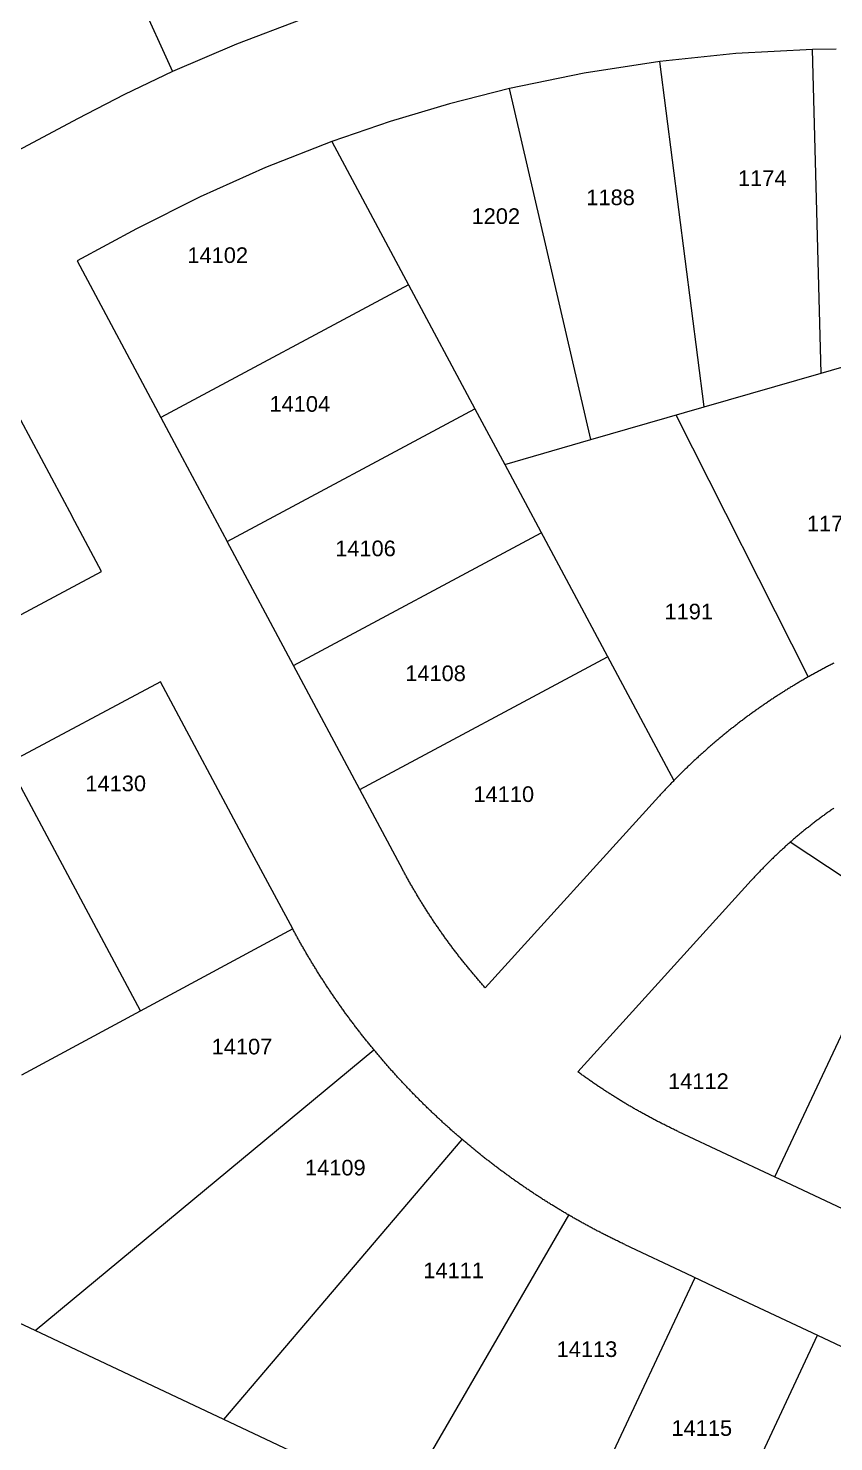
# Model space of a CAD drawing. Header units: feet. Extents: x 865220 to 2866543, y -2240498 to 973965.
# Drawn here: x 2860967 to 2861354, y 965351 to 966029 of the extents above; entities that cross this region are included whole.
import ezdxf
from ezdxf.enums import TextEntityAlignment as Align

# ---------------------------------------------------------------- set-up
doc = ezdxf.new("R2010")
doc.units = ezdxf.units.FT
doc.header["$LTSCALE"] = 0.015
doc.header["$MEASUREMENT"] = 0
doc.layers.add('Dakota County Addresses', color=7, linetype='Continuous')
doc.layers.add('Dakota County Parcels', color=7, linetype='Continuous')
doc.styles.add('Dimensions 100', font='arial.ttf')

# ---------------------------------------------------------------- blocks, each defined once
blk = doc.blocks.new('ACMAP_ANN_TEMPLATE_Dakota County Addresses')
at = {"layer": 'Dakota County Addresses', "style": 'Dimensions 100'}
blk.add_attdef('DakotaCountyAddress', text='', height=50, dxfattribs=at).set_placement((0, 0), align=Align.CENTER)

msp = doc.modelspace()

# ---------------------------------------------------------------- linework, layer by layer
at = {"layer": 'Dakota County Parcels', "lineweight": 5, "ltscale": 100}
for p, q in [((2860981.98, 966128.38), (2861036.61, 966008.23)), ((2861355.31, 966019.04), (2861343.89, 966018.82)), ((2861348.08, 965863.55), (2861343.89, 966018.82)), ((2861291.93, 965847.32), (2861270.65, 966013.15)), ((2861237.51, 965831.6), (2861198.34, 966000.14)), ((2860990.87, 965985.62), (2860962.36, 965970.36)), ((2861019.17, 965932.73), (2860990.67, 965917.47)), ((2861149.97, 965905.87), (2861030.96, 965842.18)), ((2861062.8, 965782.67), (2861181.82, 965846.36)), ((2861181.82, 965846.36), (2861196.12, 965819.64)), ((2861278.38, 965843.42), (2861341.9, 965717.68)), ((2860963.53, 965841.03), (2860988.31, 965794.72)), ((2861041.2, 965823.03), (2861062.8, 965782.67)), ((2861196.12, 965819.66), (2861277.32, 965667.92)), ((2861002.46, 965768.28), (2860988.31, 965794.72)), ((2861094.65, 965723.17), (2861062.81, 965782.68)), ((2861094.65, 965723.17), (2861213.67, 965786.87)), ((2860883.39, 965704.7), (2861002.46, 965768.28)), ((2861126.5, 965663.67), (2861245.52, 965727.36)), ((2861126.5, 965663.67), (2861094.65, 965723.17)), ((2861030.78, 965715.39), (2860957.57, 965676.3)), ((2861073.6, 965635.36), (2861030.78, 965715.39)), ((2861021.2, 965557.38), (2860957.57, 965676.3)), ((2861147.16, 965625.06), (2861126.5, 965663.67)), ((2861270.09, 965660.24), (2861186.8, 965568.44)), ((2861439.95, 965567.62), (2861333.3, 965638.38)), ((2861094.26, 965596.75), (2861073.6, 965635.36)), ((2861314.52, 965619.92), (2861231.24, 965528.13)), ((2861325.82, 965477.65), (2861385.22, 965603.94)), ((2861094.26, 965596.75), (2860963.99, 965526.55)), ((2860970.5, 965403.9), (2861133.27, 965538.68)), ((2861061.16, 965361.25), (2861175.73, 965495.6)), ((2861279.4, 965499.49), (2861325.82, 965477.65)), ((2861325.82, 965477.65), (2861384.63, 965449.99)), ((2860970.5, 965403.9), (2860861.2, 965455.3)), ((2861146.64, 965321.04), (2861226.99, 965459.3)), ((2861253.87, 965445.2), (2861283.16, 965431.42)), ((2861220.37, 965286.37), (2861287.61, 965429.33)), ((2861283.16, 965431.42), (2861300.28, 965423.37)), ((2861300.28, 965423.37), (2861346.42, 965401.66)), ((2861061.16, 965361.25), (2860970.5, 965403.9)), ((2861279.18, 965258.7), (2861346.42, 965401.66)), ((2861346.42, 965401.66), (2861405.24, 965374)), ((2861110.39, 965338.09), (2861061.16, 965361.25))]:
    msp.add_line(p, q, dxfattribs=at)
for points in [[(2861098.55, 966033.29), (2861067.31, 966021.42), (2861036.61, 966008.23)], [(2861343.89, 966018.82), (2861307.2, 966016.9), (2861270.65, 966013.15)], [(2861270.65, 966013.15), (2861234.33, 966007.55), (2861198.34, 966000.14)], [(2861036.61, 966008.23), (2861013.55, 965997.3), (2860990.87, 965985.62)], [(2861198.34, 966000.14), (2861169.59, 965992.84), (2861141.16, 965984.37), (2861113.1, 965974.76)], [(2861113.1, 965974.76), (2861081.15, 965962.23), (2861049.81, 965948.21), (2861019.17, 965932.73)], [(2861113.1, 965974.76), (2861149.97, 965905.87), (2861181.82, 965846.36)], [(2860990.67, 965917.47), (2861030.96, 965842.18), (2861041.2, 965823.03)], [(2861196.12, 965819.64), (2861237.51, 965831.6), (2861291.93, 965847.32), (2861348.08, 965863.55), (2861418.81, 965883.98)], [(2861354.27, 965724.3), (2861353.82, 965724.07), (2861353.38, 965723.85), (2861352.93, 965723.62), (2861352.49, 965723.39), (2861352.04, 965723.16), (2861351.6, 965722.93), (2861351.15, 965722.7), (2861350.71, 965722.47), (2861350.27, 965722.24), (2861349.83, 965722.01), (2861349.38, 965721.77), (2861348.94, 965721.54), (2861348.5, 965721.31), (2861348.06, 965721.07), (2861347.62, 965720.83), (2861347.18, 965720.6), (2861346.74, 965720.36), (2861346.3, 965720.12), (2861345.86, 965719.88), (2861345.42, 965719.64), (2861344.98, 965719.4), (2861344.55, 965719.16), (2861344.11, 965718.92), (2861343.67, 965718.67), (2861343.23, 965718.43), (2861342.8, 965718.19), (2861342.36, 965717.94), (2861341.9, 965717.68)], [(2861341.9, 965717.68), (2861341.46, 965717.43), (2861341.03, 965717.18), (2861340.59, 965716.93), (2861340.16, 965716.69), (2861339.73, 965716.44), (2861339.3, 965716.18), (2861338.86, 965715.93), (2861338.43, 965715.68), (2861338, 965715.43), (2861337.57, 965715.18), (2861337.14, 965714.92), (2861336.71, 965714.67), (2861336.28, 965714.41), (2861335.85, 965714.15), (2861335.42, 965713.9), (2861334.99, 965713.64), (2861334.57, 965713.38), (2861334.14, 965713.12), (2861333.71, 965712.86), (2861333.28, 965712.6), (2861332.86, 965712.34), (2861332.43, 965712.07), (2861332.01, 965711.81), (2861331.58, 965711.55), (2861331.16, 965711.28), (2861330.74, 965711.02), (2861330.31, 965710.75), (2861329.89, 965710.49), (2861329.47, 965710.22), (2861329.05, 965709.95), (2861328.62, 965709.68), (2861328.2, 965709.41), (2861327.78, 965709.14), (2861327.36, 965708.87), (2861326.94, 965708.6), (2861326.52, 965708.32), (2861326.11, 965708.05), (2861325.69, 965707.78), (2861325.27, 965707.5), (2861324.85, 965707.23), (2861324.44, 965706.95), (2861324.02, 965706.67), (2861323.6, 965706.4), (2861323.19, 965706.12), (2861322.77, 965705.84), (2861322.36, 965705.56), (2861321.95, 965705.28), (2861321.53, 965705), (2861321.12, 965704.72), (2861320.71, 965704.43), (2861320.29, 965704.15), (2861319.88, 965703.87), (2861319.47, 965703.58), (2861319.06, 965703.29), (2861318.65, 965703.01), (2861318.24, 965702.72), (2861317.83, 965702.43), (2861317.43, 965702.15), (2861317.02, 965701.86), (2861316.61, 965701.57), (2861316.2, 965701.28), (2861315.8, 965700.99), (2861315.39, 965700.69), (2861314.98, 965700.4), (2861314.58, 965700.11), (2861314.18, 965699.81), (2861313.77, 965699.52), (2861313.37, 965699.22), (2861312.97, 965698.93), (2861312.56, 965698.63), (2861312.16, 965698.33), (2861311.76, 965698.04), (2861311.36, 965697.74), (2861310.96, 965697.44), (2861310.56, 965697.14), (2861310.16, 965696.84), (2861309.76, 965696.54), (2861309.36, 965696.23), (2861308.96, 965695.93), (2861308.57, 965695.63), (2861308.17, 965695.32), (2861307.77, 965695.02), (2861307.38, 965694.71), (2861306.98, 965694.41), (2861306.59, 965694.1), (2861306.2, 965693.79), (2861305.8, 965693.48), (2861305.41, 965693.17), (2861305.02, 965692.86), (2861304.62, 965692.55), (2861304.23, 965692.24), (2861303.84, 965691.93), (2861303.45, 965691.62), (2861303.06, 965691.31), (2861302.67, 965690.99), (2861302.28, 965690.68), (2861301.9, 965690.36), (2861301.51, 965690.05), (2861301.12, 965689.73), (2861300.73, 965689.41), (2861300.35, 965689.09), (2861299.96, 965688.78), (2861299.58, 965688.46), (2861299.19, 965688.14), (2861298.81, 965687.82), (2861298.43, 965687.5), (2861298.04, 965687.17), (2861297.66, 965686.85), (2861297.28, 965686.53), (2861296.9, 965686.21), (2861296.52, 965685.88), (2861296.14, 965685.56), (2861295.76, 965685.23), (2861295.38, 965684.9), (2861295, 965684.58), (2861294.63, 965684.25), (2861294.25, 965683.92), (2861293.87, 965683.59), (2861293.5, 965683.26), (2861293.12, 965682.93), (2861292.75, 965682.6), (2861292.37, 965682.27), (2861292, 965681.94), (2861291.62, 965681.6), (2861291.25, 965681.27), (2861290.88, 965680.94), (2861290.51, 965680.6), (2861290.14, 965680.27), (2861289.77, 965679.93), (2861289.4, 965679.59), (2861289.03, 965679.26), (2861288.66, 965678.92), (2861288.29, 965678.58), (2861287.93, 965678.24), (2861287.56, 965677.9), (2861287.19, 965677.56), (2861286.83, 965677.22), (2861286.46, 965676.88), (2861286.1, 965676.54), (2861285.73, 965676.19), (2861285.37, 965675.85), (2861285.01, 965675.51), (2861284.65, 965675.16), (2861284.29, 965674.81), (2861283.92, 965674.47), (2861283.56, 965674.12), (2861283.2, 965673.77), (2861282.85, 965673.43), (2861282.49, 965673.08), (2861282.13, 965672.73), (2861281.77, 965672.38), (2861281.42, 965672.03), (2861281.06, 965671.68), (2861280.7, 965671.33), (2861280.35, 965670.97), (2861280, 965670.62), (2861279.64, 965670.27), (2861279.29, 965669.91), (2861278.94, 965669.56), (2861278.59, 965669.2), (2861278.23, 965668.85), (2861277.88, 965668.49), (2861277.32, 965667.92)], [(2861277.32, 965667.92), (2861276.98, 965667.56), (2861276.63, 965667.2), (2861276.28, 965666.84), (2861275.93, 965666.48), (2861275.59, 965666.12), (2861275.24, 965665.76), (2861274.9, 965665.4), (2861274.55, 965665.04), (2861274.21, 965664.68), (2861273.86, 965664.31), (2861273.52, 965663.95), (2861273.18, 965663.58), (2861272.84, 965663.22), (2861272.5, 965662.85), (2861272.16, 965662.49), (2861271.82, 965662.12), (2861271.48, 965661.75), (2861271.14, 965661.38), (2861270.8, 965661.01), (2861270.47, 965660.64), (2861270.09, 965660.24)], [(2861354.27, 965654.7), (2861353.86, 965654.42), (2861353.44, 965654.13), (2861353.03, 965653.85), (2861352.63, 965653.56), (2861352.22, 965653.27), (2861351.81, 965652.98), (2861351.4, 965652.69), (2861350.99, 965652.4), (2861350.59, 965652.11), (2861350.18, 965651.82), (2861349.78, 965651.52), (2861349.37, 965651.23), (2861348.97, 965650.94), (2861348.57, 965650.64), (2861348.16, 965650.34), (2861347.76, 965650.05), (2861347.36, 965649.75), (2861346.96, 965649.45), (2861346.56, 965649.15), (2861346.16, 965648.85), (2861345.76, 965648.54), (2861345.37, 965648.24), (2861344.97, 965647.94), (2861344.57, 965647.63), (2861344.18, 965647.33), (2861343.78, 965647.02), (2861343.39, 965646.71), (2861342.99, 965646.41), (2861342.6, 965646.1), (2861342.21, 965645.79), (2861341.81, 965645.48), (2861341.42, 965645.17), (2861341.03, 965644.85), (2861340.64, 965644.54), (2861340.25, 965644.23), (2861339.87, 965643.91), (2861339.48, 965643.6), (2861339.09, 965643.28), (2861338.7, 965642.96), (2861338.32, 965642.65), (2861337.93, 965642.33), (2861337.55, 965642.01), (2861337.17, 965641.69), (2861336.78, 965641.36), (2861336.4, 965641.04), (2861336.02, 965640.72), (2861335.64, 965640.4), (2861335.26, 965640.07), (2861334.88, 965639.74), (2861334.5, 965639.42), (2861334.12, 965639.09), (2861333.75, 965638.76), (2861333.3, 965638.38)], [(2861333.3, 965638.38), (2861332.93, 965638.05), (2861332.55, 965637.72), (2861332.18, 965637.39), (2861331.81, 965637.05), (2861331.43, 965636.72), (2861331.06, 965636.39), (2861330.69, 965636.05), (2861330.32, 965635.72), (2861329.95, 965635.38), (2861329.58, 965635.04), (2861329.21, 965634.7), (2861328.84, 965634.37), (2861328.48, 965634.03), (2861328.11, 965633.69), (2861327.74, 965633.35), (2861327.38, 965633), (2861327.02, 965632.66), (2861326.65, 965632.32), (2861326.29, 965631.97), (2861325.93, 965631.63), (2861325.57, 965631.28), (2861325.21, 965630.94), (2861324.85, 965630.59), (2861324.49, 965630.24), (2861324.13, 965629.89), (2861323.77, 965629.54), (2861323.42, 965629.19), (2861323.06, 965628.84), (2861322.71, 965628.49), (2861322.35, 965628.13), (2861322, 965627.78), (2861321.65, 965627.43), (2861321.29, 965627.07), (2861320.94, 965626.71), (2861320.59, 965626.36), (2861320.24, 965626), (2861319.89, 965625.64), (2861319.55, 965625.28), (2861319.2, 965624.92), (2861318.85, 965624.56), (2861318.51, 965624.2), (2861318.16, 965623.84), (2861317.82, 965623.48), (2861317.48, 965623.11), (2861317.13, 965622.75), (2861316.79, 965622.38), (2861316.45, 965622.02), (2861316.11, 965621.65), (2861315.77, 965621.29), (2861315.43, 965620.92), (2861315.09, 965620.55), (2861314.52, 965619.92)], [(2861186.8, 965568.44), (2861186.47, 965568.81), (2861186.14, 965569.18), (2861185.81, 965569.56), (2861185.48, 965569.93), (2861185.15, 965570.31), (2861184.82, 965570.68), (2861184.49, 965571.06), (2861184.16, 965571.44), (2861183.83, 965571.81), (2861183.5, 965572.19), (2861183.18, 965572.57), (2861182.85, 965572.95), (2861182.52, 965573.33), (2861182.2, 965573.71), (2861181.87, 965574.09), (2861181.55, 965574.47), (2861181.23, 965574.85), (2861180.91, 965575.23), (2861180.58, 965575.62), (2861180.26, 965576), (2861179.94, 965576.38), (2861179.62, 965576.77), (2861179.31, 965577.15), (2861178.99, 965577.54), (2861178.67, 965577.93), (2861178.35, 965578.31), (2861178.04, 965578.7), (2861177.72, 965579.09), (2861177.41, 965579.48), (2861177.09, 965579.86), (2861176.78, 965580.25), (2861176.47, 965580.64), (2861176.15, 965581.03), (2861175.84, 965581.43), (2861175.53, 965581.82), (2861175.22, 965582.21), (2861174.91, 965582.6), (2861174.6, 965583), (2861174.3, 965583.39), (2861173.99, 965583.78), (2861173.68, 965584.18), (2861173.38, 965584.57), (2861173.07, 965584.97), (2861172.77, 965585.37), (2861172.46, 965585.76), (2861172.16, 965586.16), (2861171.86, 965586.56), (2861171.55, 965586.96), (2861171.25, 965587.36), (2861170.95, 965587.76), (2861170.65, 965588.16), (2861170.35, 965588.56), (2861170.05, 965588.96), (2861169.76, 965589.36), (2861169.46, 965589.76), (2861169.16, 965590.16), (2861168.87, 965590.57), (2861168.57, 965590.97), (2861168.28, 965591.37), (2861167.98, 965591.78), (2861167.69, 965592.18), (2861167.4, 965592.59), (2861167.11, 965593), (2861166.82, 965593.4), (2861166.53, 965593.81), (2861166.24, 965594.22), (2861165.95, 965594.62), (2861165.66, 965595.03), (2861165.37, 965595.44), (2861165.09, 965595.85), (2861164.8, 965596.26), (2861164.52, 965596.67), (2861164.23, 965597.08), (2861163.95, 965597.5), (2861163.66, 965597.91), (2861163.38, 965598.32), (2861163.1, 965598.73), (2861162.82, 965599.15), (2861162.54, 965599.56), (2861162.26, 965599.98), (2861161.98, 965600.39), (2861161.7, 965600.81), (2861161.43, 965601.22), (2861161.15, 965601.64), (2861160.87, 965602.06), (2861160.6, 965602.47), (2861160.32, 965602.89), (2861160.05, 965603.31), (2861159.78, 965603.73), (2861159.5, 965604.15), (2861159.23, 965604.57), (2861158.96, 965604.99), (2861158.69, 965605.41), (2861158.42, 965605.83), (2861158.15, 965606.25), (2861157.89, 965606.67), (2861157.62, 965607.1), (2861157.35, 965607.52), (2861157.09, 965607.94), (2861156.82, 965608.37), (2861156.56, 965608.79), (2861156.29, 965609.21), (2861156.03, 965609.64), (2861155.77, 965610.07), (2861155.51, 965610.49), (2861155.25, 965610.92), (2861154.99, 965611.35), (2861154.73, 965611.77), (2861154.47, 965612.2), (2861154.21, 965612.63), (2861153.95, 965613.06), (2861153.7, 965613.49), (2861153.44, 965613.92), (2861153.19, 965614.35), (2861152.93, 965614.78), (2861152.68, 965615.21), (2861152.43, 965615.64), (2861152.18, 965616.07), (2861151.92, 965616.5), (2861151.67, 965616.94), (2861151.42, 965617.37), (2861151.18, 965617.8), (2861150.93, 965618.24), (2861150.68, 965618.67), (2861150.43, 965619.11), (2861150.19, 965619.54), (2861149.94, 965619.98), (2861149.7, 965620.42), (2861149.46, 965620.85), (2861149.21, 965621.29), (2861148.97, 965621.73), (2861148.73, 965622.16), (2861148.49, 965622.6), (2861148.25, 965623.04), (2861148.01, 965623.48), (2861147.77, 965623.92), (2861147.53, 965624.36), (2861147.16, 965625.06)], [(2861253.87, 965445.2), (2861253.42, 965445.41), (2861252.96, 965445.62), (2861252.51, 965445.84), (2861252.06, 965446.05), (2861251.61, 965446.27), (2861251.16, 965446.49), (2861250.71, 965446.7), (2861250.26, 965446.92), (2861249.81, 965447.14), (2861249.36, 965447.36), (2861248.91, 965447.58), (2861248.46, 965447.8), (2861248.01, 965448.02), (2861247.56, 965448.24), (2861247.12, 965448.46), (2861246.67, 965448.68), (2861246.22, 965448.91), (2861245.78, 965449.13), (2861245.33, 965449.36), (2861244.88, 965449.58), (2861244.44, 965449.81), (2861243.99, 965450.03), (2861243.55, 965450.26), (2861243.1, 965450.49), (2861242.66, 965450.72), (2861242.21, 965450.95), (2861241.77, 965451.18), (2861241.32, 965451.41), (2861240.88, 965451.64), (2861240.44, 965451.87), (2861239.99, 965452.1), (2861239.55, 965452.34), (2861239.11, 965452.57), (2861238.67, 965452.8), (2861238.23, 965453.04), (2861237.79, 965453.27), (2861237.35, 965453.51), (2861236.9, 965453.75), (2861236.46, 965453.98), (2861236.02, 965454.22), (2861235.59, 965454.46), (2861235.15, 965454.7), (2861234.71, 965454.94), (2861234.27, 965455.18), (2861233.83, 965455.42), (2861233.39, 965455.66), (2861232.96, 965455.9), (2861232.52, 965456.15), (2861232.08, 965456.39), (2861231.65, 965456.64), (2861231.21, 965456.88), (2861230.78, 965457.13), (2861230.34, 965457.37), (2861229.91, 965457.62), (2861229.47, 965457.87), (2861229.04, 965458.11), (2861228.6, 965458.36), (2861228.17, 965458.61), (2861227.74, 965458.86), (2861227.3, 965459.11), (2861226.87, 965459.36), (2861226.44, 965459.61), (2861226.01, 965459.87), (2861225.58, 965460.12), (2861225.15, 965460.37), (2861224.72, 965460.63), (2861224.29, 965460.88), (2861223.86, 965461.14), (2861223.43, 965461.39), (2861223, 965461.65), (2861222.57, 965461.91), (2861222.14, 965462.17), (2861221.71, 965462.42), (2861221.28, 965462.68), (2861220.86, 965462.94), (2861220.43, 965463.2), (2861220, 965463.46), (2861219.58, 965463.72), (2861219.15, 965463.99), (2861218.73, 965464.25), (2861218.3, 965464.51), (2861217.88, 965464.78), (2861217.45, 965465.04), (2861217.03, 965465.31), (2861216.61, 965465.57), (2861216.18, 965465.84), (2861215.76, 965466.11), (2861215.34, 965466.37), (2861214.92, 965466.64), (2861214.49, 965466.91), (2861214.07, 965467.18), (2861213.65, 965467.45), (2861213.23, 965467.72), (2861212.81, 965467.99), (2861212.39, 965468.26), (2861211.97, 965468.53), (2861211.55, 965468.81), (2861211.13, 965469.08), (2861210.72, 965469.36), (2861210.3, 965469.63), (2861209.88, 965469.91), (2861209.46, 965470.18), (2861209.05, 965470.46), (2861208.63, 965470.73), (2861208.22, 965471.01), (2861207.8, 965471.29), (2861207.39, 965471.57), (2861206.97, 965471.85), (2861206.56, 965472.13), (2861206.14, 965472.41), (2861205.73, 965472.69), (2861205.32, 965472.97), (2861204.9, 965473.26), (2861204.49, 965473.54), (2861204.08, 965473.82), (2861203.67, 965474.11), (2861203.26, 965474.39), (2861202.85, 965474.68), (2861202.44, 965474.96), (2861202.03, 965475.25), (2861201.62, 965475.54), (2861201.21, 965475.82), (2861200.8, 965476.11), (2861200.39, 965476.4), (2861199.99, 965476.69), (2861199.58, 965476.98), (2861199.17, 965477.27), (2861198.77, 965477.56), (2861198.36, 965477.85), (2861197.95, 965478.15), (2861197.55, 965478.44), (2861197.14, 965478.73), (2861196.74, 965479.03), (2861196.34, 965479.32), (2861195.93, 965479.62), (2861195.53, 965479.91), (2861195.13, 965480.21), (2861194.73, 965480.51), (2861194.32, 965480.8), (2861193.92, 965481.1), (2861193.52, 965481.4), (2861193.12, 965481.7), (2861192.72, 965482), (2861192.32, 965482.3), (2861191.92, 965482.6), (2861191.52, 965482.9), (2861191.13, 965483.21), (2861190.73, 965483.51), (2861190.33, 965483.81), (2861189.93, 965484.12), (2861189.54, 965484.42), (2861189.14, 965484.72), (2861188.74, 965485.03), (2861188.35, 965485.34), (2861187.95, 965485.64), (2861187.56, 965485.95), (2861187.17, 965486.26), (2861186.77, 965486.57), (2861186.38, 965486.88), (2861185.99, 965487.18), (2861185.59, 965487.49), (2861185.2, 965487.81), (2861184.81, 965488.12), (2861184.42, 965488.43), (2861184.03, 965488.74), (2861183.64, 965489.05), (2861183.25, 965489.37), (2861182.86, 965489.68), (2861182.47, 965490), (2861182.08, 965490.31), (2861181.7, 965490.63), (2861181.31, 965490.94), (2861180.92, 965491.26), (2861180.54, 965491.58), (2861180.15, 965491.89), (2861179.76, 965492.21), (2861179.38, 965492.53), (2861179, 965492.85), (2861178.61, 965493.17), (2861178.23, 965493.49), (2861177.84, 965493.81), (2861177.46, 965494.13), (2861177.08, 965494.46), (2861176.7, 965494.78), (2861176.32, 965495.1), (2861175.94, 965495.43), (2861175.56, 965495.75), (2861175.18, 965496.08), (2861174.8, 965496.4), (2861174.42, 965496.73), (2861174.04, 965497.05), (2861173.66, 965497.38), (2861173.28, 965497.71), (2861172.91, 965498.04), (2861172.53, 965498.36), (2861172.15, 965498.69), (2861171.78, 965499.02), (2861171.4, 965499.35), (2861171.03, 965499.69), (2861170.65, 965500.02), (2861170.28, 965500.35), (2861169.9, 965500.68), (2861169.53, 965501.01), (2861169.16, 965501.35), (2861168.79, 965501.68), (2861168.42, 965502.02), (2861168.05, 965502.35), (2861167.67, 965502.69), (2861167.3, 965503.02), (2861166.94, 965503.36), (2861166.57, 965503.7), (2861166.2, 965504.03), (2861165.83, 965504.37), (2861165.46, 965504.71), (2861165.09, 965505.05), (2861164.73, 965505.39), (2861164.36, 965505.73), (2861164, 965506.07), (2861163.63, 965506.41), (2861163.27, 965506.76), (2861162.9, 965507.1), (2861162.54, 965507.44), (2861162.17, 965507.78), (2861161.81, 965508.13), (2861161.45, 965508.47), (2861161.09, 965508.82), (2861160.73, 965509.16), (2861160.37, 965509.51), (2861160.01, 965509.86), (2861159.65, 965510.2), (2861159.29, 965510.55), (2861158.93, 965510.9), (2861158.57, 965511.25), (2861158.21, 965511.6), (2861157.85, 965511.95), (2861157.5, 965512.3), (2861157.14, 965512.65), (2861156.79, 965513), (2861156.43, 965513.35), (2861156.08, 965513.7), (2861155.72, 965514.06), (2861155.37, 965514.41), (2861155.01, 965514.76), (2861154.66, 965515.12), (2861154.31, 965515.47), (2861153.96, 965515.83), (2861153.61, 965516.18), (2861153.26, 965516.54), (2861152.91, 965516.9), (2861152.56, 965517.25), (2861152.21, 965517.61), (2861151.86, 965517.97), (2861151.51, 965518.33), (2861151.16, 965518.69), (2861150.81, 965519.05), (2861150.47, 965519.41), (2861150.12, 965519.77), (2861149.78, 965520.13), (2861149.43, 965520.49), (2861149.09, 965520.85), (2861148.74, 965521.22), (2861148.4, 965521.58), (2861148.06, 965521.94), (2861147.71, 965522.31), (2861147.37, 965522.67), (2861147.03, 965523.04), (2861146.69, 965523.4), (2861146.35, 965523.77), (2861146.01, 965524.14), (2861145.67, 965524.5), (2861145.33, 965524.87), (2861144.99, 965525.24), (2861144.65, 965525.61), (2861144.32, 965525.98), (2861143.98, 965526.35), (2861143.64, 965526.72), (2861143.31, 965527.09), (2861142.97, 965527.46), (2861142.64, 965527.83), (2861142.3, 965528.2), (2861141.97, 965528.57), (2861141.64, 965528.95), (2861141.31, 965529.32), (2861140.97, 965529.69), (2861140.64, 965530.07), (2861140.31, 965530.44), (2861139.98, 965530.82), (2861139.65, 965531.19), (2861139.32, 965531.57), (2861138.99, 965531.95), (2861138.66, 965532.32), (2861138.34, 965532.7), (2861138.01, 965533.08), (2861137.68, 965533.46), (2861137.36, 965533.84), (2861137.03, 965534.22), (2861136.71, 965534.6), (2861136.38, 965534.98), (2861136.06, 965535.36), (2861135.74, 965535.74), (2861135.41, 965536.12), (2861135.09, 965536.5), (2861134.77, 965536.88), (2861134.45, 965537.27), (2861134.13, 965537.65), (2861133.81, 965538.04), (2861133.49, 965538.42), (2861133.17, 965538.81), (2861132.85, 965539.19), (2861132.53, 965539.58), (2861132.21, 965539.96), (2861131.9, 965540.35), (2861131.58, 965540.74), (2861131.27, 965541.12), (2861130.95, 965541.51), (2861130.64, 965541.9), (2861130.32, 965542.29), (2861130.01, 965542.68), (2861129.7, 965543.07), (2861129.38, 965543.46), (2861129.07, 965543.85), (2861128.76, 965544.24), (2861128.45, 965544.63), (2861128.14, 965545.03), (2861127.83, 965545.42), (2861127.52, 965545.81), (2861127.21, 965546.21), (2861126.91, 965546.6), (2861126.6, 965546.99), (2861126.29, 965547.39), (2861125.99, 965547.78), (2861125.68, 965548.18), (2861125.38, 965548.58), (2861125.07, 965548.97), (2861124.77, 965549.37), (2861124.46, 965549.77), (2861124.16, 965550.16), (2861123.86, 965550.56), (2861123.56, 965550.96), (2861123.26, 965551.36), (2861122.96, 965551.76), (2861122.66, 965552.16), (2861122.36, 965552.56), (2861122.06, 965552.96), (2861121.76, 965553.36), (2861121.46, 965553.76), (2861121.16, 965554.17), (2861120.87, 965554.57), (2861120.57, 965554.97), (2861120.28, 965555.38), (2861119.98, 965555.78), (2861119.69, 965556.18), (2861119.39, 965556.59), (2861119.1, 965556.99), (2861118.81, 965557.4), (2861118.52, 965557.81), (2861118.23, 965558.21), (2861117.94, 965558.62), (2861117.65, 965559.03), (2861117.36, 965559.43), (2861117.07, 965559.84), (2861116.78, 965560.25), (2861116.49, 965560.66), (2861116.2, 965561.07), (2861115.92, 965561.48), (2861115.63, 965561.89), (2861115.35, 965562.3), (2861115.06, 965562.71), (2861114.78, 965563.12), (2861114.49, 965563.53), (2861114.21, 965563.94), (2861113.93, 965564.36), (2861113.65, 965564.77), (2861113.36, 965565.18), (2861113.08, 965565.6), (2861112.8, 965566.01), (2861112.52, 965566.43), (2861112.25, 965566.84), (2861111.97, 965567.26), (2861111.69, 965567.67), (2861111.41, 965568.09), (2861111.14, 965568.5), (2861110.86, 965568.92), (2861110.58, 965569.34), (2861110.31, 965569.76), (2861110.04, 965570.17), (2861109.76, 965570.59), (2861109.49, 965571.01), (2861109.22, 965571.43), (2861108.94, 965571.85), (2861108.67, 965572.27), (2861108.4, 965572.69), (2861108.13, 965573.11), (2861107.86, 965573.53), (2861107.59, 965573.95), (2861107.33, 965574.38), (2861107.06, 965574.8), (2861106.79, 965575.22), (2861106.53, 965575.64), (2861106.26, 965576.07), (2861105.99, 965576.49), (2861105.73, 965576.92), (2861105.47, 965577.34), (2861105.2, 965577.76), (2861104.94, 965578.19), (2861104.68, 965578.62), (2861104.42, 965579.04), (2861104.16, 965579.47), (2861103.9, 965579.9), (2861103.64, 965580.32), (2861103.38, 965580.75), (2861103.12, 965581.18), (2861102.86, 965581.61), (2861102.6, 965582.04), (2861102.35, 965582.46), (2861102.09, 965582.89), (2861101.84, 965583.32), (2861101.58, 965583.75), (2861101.33, 965584.18), (2861101.07, 965584.61), (2861100.82, 965585.05), (2861100.57, 965585.48), (2861100.32, 965585.91), (2861100.06, 965586.34), (2861099.81, 965586.77), (2861099.56, 965587.21), (2861099.32, 965587.64), (2861099.07, 965588.07), (2861098.82, 965588.51), (2861098.57, 965588.94), (2861098.32, 965589.38), (2861098.08, 965589.81), (2861097.83, 965590.25), (2861097.59, 965590.68), (2861097.34, 965591.12), (2861097.1, 965591.56), (2861096.86, 965591.99), (2861096.61, 965592.43), (2861096.37, 965592.87), (2861096.13, 965593.31), (2861095.89, 965593.75), (2861095.65, 965594.18), (2861095.41, 965594.62), (2861095.17, 965595.06), (2861094.94, 965595.5), (2861094.7, 965595.94), (2861094.26, 965596.75)], [(2861279.4, 965499.49), (2861278.95, 965499.7), (2861278.5, 965499.91), (2861278.05, 965500.13), (2861277.6, 965500.34), (2861277.15, 965500.56), (2861276.69, 965500.78), (2861276.24, 965500.99), (2861275.8, 965501.21), (2861275.35, 965501.43), (2861274.9, 965501.65), (2861274.45, 965501.87), (2861274, 965502.1), (2861273.55, 965502.32), (2861273.11, 965502.54), (2861272.66, 965502.77), (2861272.21, 965502.99), (2861271.77, 965503.22), (2861271.32, 965503.44), (2861270.87, 965503.67), (2861270.43, 965503.9), (2861269.99, 965504.13), (2861269.54, 965504.35), (2861269.1, 965504.59), (2861268.65, 965504.82), (2861268.21, 965505.05), (2861267.77, 965505.28), (2861267.33, 965505.51), (2861266.88, 965505.75), (2861266.44, 965505.98), (2861266, 965506.22), (2861265.56, 965506.45), (2861265.12, 965506.69), (2861264.68, 965506.93), (2861264.24, 965507.17), (2861263.8, 965507.41), (2861263.36, 965507.65), (2861262.93, 965507.89), (2861262.49, 965508.13), (2861262.05, 965508.37), (2861261.61, 965508.61), (2861261.18, 965508.86), (2861260.74, 965509.1), (2861260.31, 965509.35), (2861259.87, 965509.59), (2861259.44, 965509.84), (2861259, 965510.09), (2861258.57, 965510.34), (2861258.13, 965510.59), (2861257.7, 965510.84), (2861257.27, 965511.09), (2861256.84, 965511.34), (2861256.4, 965511.59), (2861255.97, 965511.84), (2861255.54, 965512.1), (2861255.11, 965512.35), (2861254.68, 965512.61), (2861254.25, 965512.86), (2861253.82, 965513.12), (2861253.39, 965513.38), (2861252.97, 965513.63), (2861252.54, 965513.89), (2861252.11, 965514.15), (2861251.68, 965514.41), (2861251.26, 965514.67), (2861250.83, 965514.93), (2861250.41, 965515.2), (2861249.98, 965515.46), (2861249.56, 965515.72), (2861249.13, 965515.99), (2861248.71, 965516.25), (2861248.29, 965516.52), (2861247.86, 965516.79), (2861247.44, 965517.05), (2861247.02, 965517.32), (2861246.6, 965517.59), (2861246.18, 965517.86), (2861245.76, 965518.13), (2861245.34, 965518.4), (2861244.92, 965518.67), (2861244.5, 965518.95), (2861244.08, 965519.22), (2861243.66, 965519.49), (2861243.24, 965519.77), (2861242.83, 965520.04), (2861242.41, 965520.32), (2861241.99, 965520.6), (2861241.58, 965520.88), (2861241.16, 965521.15), (2861240.75, 965521.43), (2861240.33, 965521.71), (2861239.92, 965521.99), (2861239.51, 965522.27), (2861239.09, 965522.56), (2861238.68, 965522.84), (2861238.27, 965523.12), (2861237.86, 965523.41), (2861237.45, 965523.69), (2861237.04, 965523.98), (2861236.63, 965524.26), (2861236.22, 965524.55), (2861235.81, 965524.84), (2861235.4, 965525.13), (2861234.99, 965525.41), (2861234.58, 965525.7), (2861234.18, 965525.99), (2861233.77, 965526.29), (2861233.36, 965526.58), (2861232.96, 965526.87), (2861232.55, 965527.16), (2861232.15, 965527.46), (2861231.75, 965527.75), (2861231.24, 965528.13)]]:
    msp.add_lwpolyline(points, dxfattribs=at)

# ---------------------------------------------------------------- block references
at = {"layer": 'Dakota County Addresses', "lineweight": 5, "ltscale": 100, "xscale": 0.15, "yscale": 0.15, "zscale": 0.15}
for p, values in [((2861319.81, 965953.37), {'DakotaCountyAddress': '1174'}), ((2861246.97, 965944.14), {'DakotaCountyAddress': '1188'}), ((2861191.85, 965935.13), {'DakotaCountyAddress': '1202'}), ((2861058.26, 965916.39), {'DakotaCountyAddress': '14102'}), ((2861097.69, 965844.97), {'DakotaCountyAddress': '14104'}), ((2861352.91, 965787.55), {'DakotaCountyAddress': '1177'}), ((2861129.24, 965775.62), {'DakotaCountyAddress': '14106'}), ((2861284.52, 965745.32), {'DakotaCountyAddress': '1191'}), ((2861162.88, 965715.68), {'DakotaCountyAddress': '14108'}), ((2861009.26, 965662.82), {'DakotaCountyAddress': '14130'}), ((2861195.66, 965657.66), {'DakotaCountyAddress': '14110'}), ((2861069.89, 965536.49), {'DakotaCountyAddress': '14107'}), ((2861289.16, 965519.89), {'DakotaCountyAddress': '14112'}), ((2861114.74, 965478.38), {'DakotaCountyAddress': '14109'}), ((2861171.58, 965429.07), {'DakotaCountyAddress': '14111'}), ((2861235.61, 965391.24), {'DakotaCountyAddress': '14113'}), ((2861290.77, 965353.38), {'DakotaCountyAddress': '14115'})]:
    msp.add_blockref('ACMAP_ANN_TEMPLATE_Dakota County Addresses', p, dxfattribs=at).add_auto_attribs(values)

doc.saveas('drawing.dxf')
